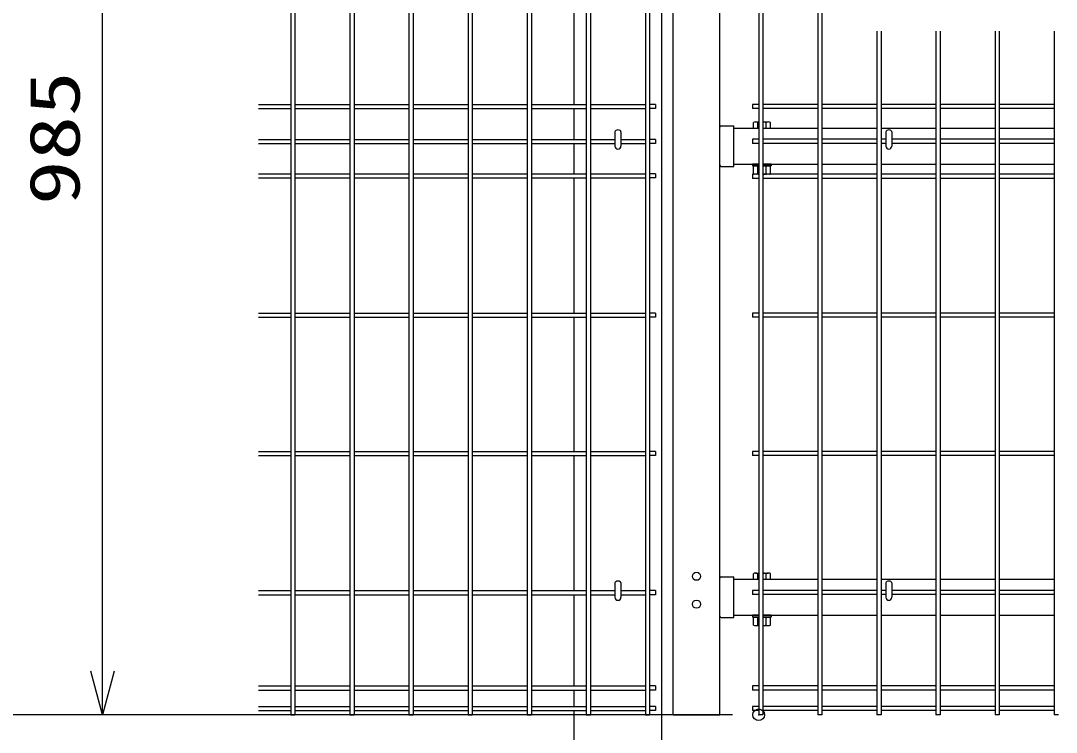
# Model space of a CAD drawing. Units: millimetres, scale not verified. Extents: x -6312 to 6312, y -4455 to 4455.
# Drawn here: x -5219 to -4330, y -922 to -311 of the extents above; entities that cross this region are included whole.
import ezdxf
from ezdxf.enums import TextEntityAlignment as Align

# ---------------------------------------------------------------- set-up
doc = ezdxf.new("R2010")
doc.units = ezdxf.units.MM
doc.header["$LTSCALE"] = 20
doc.header["$PDMODE"] = 32
doc.header["$PDSIZE"] = 10
for name, color, linetype, lineweight in [('0-2_0', 7, 'Continuous', 25), ('0-4_LAYER05', 4, 'Continuous', 25), ('0-6_実線', 7, 'Continuous', 25)]:
    doc.layers.add(name, color=color, linetype=linetype, lineweight=lineweight)
doc.layers.add('0-3_DEFPOINTS', color=7, linetype='Continuous')
doc.styles.add('ＭＳ ゴシック', font='')
doc.styles.get('ＭＳ ゴシック').set_extended_font_data('MS Gothic')

# ---------------------------------------------------------------- blocks, each defined once
blk = doc.blocks.new('_Open30')
at = {"layer": '0-2_0', "color": 2}
blk.add_line((0, 0), (-20, 0), dxfattribs=at)
blk.add_lwpolyline([(-20, 5.36), (0, 0), (-20, -5.36)], dxfattribs=at)

msp = doc.modelspace()

# ---------------------------------------------------------------- linework, layer by layer
at = {"layer": '0-2_0'}
for p, q in [((-4618.8, -907.3), (-4618.8, 1174.7)), ((-4668.8, 244.92), (-4668.8, -1237.34)), ((-4658.8, -907.3), (-4658.8, 244.92)), ((-4743.8, -383.04), (-4743.8, -267.84)), ((-4743.8, -413.04), (-4743.8, -386.64)), ((-4589.88, -403.3), (-4589.88, -398.62)), ((-4588.06, -398.08), (-4585.39, -398.08)), ((-4586.24, -403.3), (-4586.24, -398.62)), ((-4581.79, -398.08), (-4577.15, -398.08)), ((-4578.97, -403.3), (-4578.97, -398.62)), ((-4575.33, -403.3), (-4575.33, -398.62)), ((-4708.9, -406.55), (-4708.9, -418.83)), ((-4703.7, -406.55), (-4703.7, -418.83)), ((-4618.8, -435.05), (-4618.8, -402.55)), ((-4617.6, -401.35), (-4606.8, -401.35)), ((-4606.8, -403.3), (-4585.39, -403.3)), ((-4589.88, -403.3), (-4585.39, -403.3)), ((-4581.79, -403.3), (-4534.62, -403.3)), ((-4581.79, -403.3), (-4575.33, -403.3)), ((-4531.02, -403.3), (-4483.85, -403.3)), ((-4480.25, -403.3), (-4433.08, -403.3)), ((-4476.17, -406.52), (-4476.17, -418.8)), ((-4470.97, -406.52), (-4470.97, -418.8)), ((-4429.48, -403.3), (-4382.31, -403.3)), ((-4378.71, -403.3), (-4331.54, -403.3)), ((-4743.8, -442.54), (-4743.8, -416.64)), ((-4606.8, -434.3), (-4585.39, -434.3)), ((-4581.79, -434.3), (-4534.62, -434.3)), ((-4531.02, -434.3), (-4483.85, -434.3)), ((-4480.25, -434.3), (-4433.08, -434.3)), ((-4429.48, -434.3), (-4382.31, -434.3)), ((-4378.71, -434.3), (-4331.54, -434.3)), ((-4589.88, -435.9), (-4585.39, -435.9)), ((-4589.88, -442.69), (-4589.88, -435.9)), ((-4586.24, -442.69), (-4586.24, -435.9)), ((-4581.79, -435.9), (-4575.33, -435.9)), ((-4578.97, -442.69), (-4578.97, -435.9)), ((-4575.33, -442.69), (-4575.33, -435.9)), ((-4743.8, -562.24), (-4743.8, -446.14)), ((-4743.8, -681.04), (-4743.8, -565.84)), ((-4743.8, -800.54), (-4743.8, -684.64)), ((-4618.8, -822.55), (-4618.8, -790.05)), ((-4617.6, -788.85), (-4606.8, -788.85)), ((-4606.8, -790.8), (-4585.39, -790.8)), ((-4589.88, -790.8), (-4589.88, -786.12)), ((-4589.88, -790.8), (-4585.39, -790.8)), ((-4588.06, -785.58), (-4585.39, -785.58)), ((-4586.24, -790.8), (-4586.24, -786.12)), ((-4581.79, -785.58), (-4577.15, -785.58)), ((-4581.79, -790.8), (-4534.62, -790.8)), ((-4581.79, -790.8), (-4575.33, -790.8)), ((-4578.97, -790.8), (-4578.97, -786.12)), ((-4575.33, -790.8), (-4575.33, -786.12)), ((-4531.02, -790.8), (-4483.85, -790.8)), ((-4480.25, -790.8), (-4433.08, -790.8)), ((-4429.48, -790.8), (-4382.31, -790.8)), ((-4378.71, -790.8), (-4331.54, -790.8)), ((-4708.9, -794.06), (-4708.9, -806.34)), ((-4703.7, -794.06), (-4703.7, -806.34)), ((-4476.17, -794.02), (-4476.17, -806.3)), ((-4470.97, -794.02), (-4470.97, -806.3)), ((-4743.8, -882.51), (-4743.8, -804.14)), ((-4606.8, -821.8), (-4585.39, -821.8)), ((-4589.88, -823.4), (-4585.39, -823.4)), ((-4589.88, -830.19), (-4589.88, -823.4)), ((-4586.24, -830.19), (-4586.24, -823.4)), ((-4581.79, -821.8), (-4534.62, -821.8)), ((-4581.79, -823.4), (-4575.33, -823.4)), ((-4578.97, -830.19), (-4578.97, -823.4)), ((-4575.33, -830.19), (-4575.33, -823.4)), ((-4531.02, -821.8), (-4483.85, -821.8)), ((-4480.25, -821.8), (-4433.08, -821.8)), ((-4429.48, -821.8), (-4382.31, -821.8)), ((-4378.71, -821.8), (-4331.54, -821.8)), ((-4588.06, -830.72), (-4585.39, -830.72)), ((-4581.79, -830.72), (-4577.15, -830.72)), ((-4743.8, -900.14), (-4743.8, -886.11)), ((-4743.8, -1237.34), (-4743.8, -903.74)), ((-4658.8, -907.3), (-4618.8, -907.3))]:
    msp.add_line(p, q, dxfattribs=at)
at = {"layer": '0-2_0', "color": 2}
msp.add_line((-5149.05, -869.8), (-5149.05, 40.2), dxfattribs=at)
at = {"layer": '0-2_0', "color": 4}
for p, q in [((-4590.59, -383), (-4590.59, -386.6)), ((-4590.59, -413), (-4590.59, -416.6)), ((-4590.59, -443), (-4590.59, -446.6)), ((-4590.59, -562.2), (-4590.59, -565.8)), ((-4590.59, -681), (-4590.59, -684.6)), ((-4590.59, -800.5), (-4590.59, -804.1)), ((-4590.59, -882.48), (-4590.59, -886.08)), ((-4590.59, -900.1), (-4590.59, -903.7))]:
    msp.add_line(p, q, dxfattribs=at)
at = {"layer": '0-2_0', "color": 1}
for q in [(-5295.23, -907.3), (-5295.23, -907.3), (-5164.05, -907.3)]:
    msp.add_line((-4607.89, -907.3), q, dxfattribs=at)
at = {"layer": '0-2_0'}
for points in [[(-4617.6, -436.25), (-4606.8, -436.25), (-4606.8, -401.35)], [(-4617.6, -823.75), (-4606.8, -823.75), (-4606.8, -788.85)]]:
    msp.add_lwpolyline(points, dxfattribs=at)
for centre in [(-4638.8, -788.3), (-4638.8, -812.3)]:
    msp.add_circle(centre, 3.5, dxfattribs=at)
for centre, radius, start, end in [((-4588.06, -401.43), 3.35, 57.13278, 122.86722), ((-4582.6, -410.68), 12.6, 102.76508, 106.77865), ((-4582.6, -410.68), 12.6, 73.22135, 86.28484), ((-4577.15, -401.43), 3.35, 57.13278, 122.86722), ((-4617.6, -402.55), 1.2, 90, 180), ((-4706.3, -418.83), 2.6, 180, 0), ((-4473.57, -418.8), 2.6, 180, 0), ((-4617.6, -435.05), 1.2, 180, 270), ((-4588.06, -439.87), 3.35, 237.13278, 248.99588), ((-4588.06, -439.87), 3.35, 291.00412, 302.86722), ((-4582.6, -430.63), 12.6, 253.22135, 257.23492), ((-4582.6, -430.63), 12.6, 273.71516, 286.77865), ((-4577.15, -439.87), 3.35, 237.13278, 248.99588), ((-4577.15, -439.87), 3.35, 291.00412, 302.86722), ((-4617.6, -790.05), 1.2, 90, 180), ((-4588.06, -788.93), 3.35, 57.13278, 122.86722), ((-4582.6, -798.18), 12.6, 102.76508, 106.77865), ((-4582.6, -798.18), 12.6, 73.22135, 86.28484), ((-4577.15, -788.93), 3.35, 57.13278, 122.86722), ((-4706.3, -806.34), 2.6, 180, 0), ((-4473.57, -806.3), 2.6, 180, 0), ((-4617.6, -822.55), 1.2, 180, 270), ((-4588.06, -827.37), 3.35, 237.13278, 302.86722), ((-4582.6, -818.13), 12.6, 253.22135, 257.23492), ((-4582.6, -818.13), 12.6, 273.71516, 286.77865), ((-4577.15, -827.37), 3.35, 237.13278, 302.86722)]:
    msp.add_arc(centre, radius, start, end, dxfattribs=at)
for centre in [(-4706.3, -406.55), (-4473.57, -406.52), (-4706.3, -794.06), (-4473.57, -794.02)]:
    msp.add_ellipse(centre, major_axis=(-2.6, 0), ratio=0.601815, start_param=3.141593, end_param=6.283185, dxfattribs=at)
at = {"layer": '0-3_DEFPOINTS'}
msp.add_point((-4585.39, -907.3), dxfattribs=at)
at = {"layer": '0-4_LAYER05'}
for p, q in [((-4987.34, 77.66), (-4987.34, -907.34)), ((-4983.74, 77.66), (-4983.74, -907.34)), ((-4784.26, 77.66), (-4784.26, -907.34)), ((-4780.66, 77.66), (-4780.66, -907.34)), ((-4733.49, 77.66), (-4733.49, -907.34)), ((-4729.89, 77.66), (-4729.89, -907.34)), ((-4585.39, 77.7), (-4585.39, -907.3)), ((-4581.79, 77.7), (-4581.79, -907.3)), ((-4534.62, 77.7), (-4534.62, -907.3)), ((-4531.02, 77.7), (-4531.02, -907.3)), ((-4936.57, -21.21), (-4936.57, -907.34)), ((-4932.97, -21.21), (-4932.97, -907.34)), ((-4885.8, -21.21), (-4885.8, -907.34)), ((-4882.2, -21.21), (-4882.2, -907.34)), ((-4835.03, -21.21), (-4835.03, -907.34)), ((-4831.43, -21.21), (-4831.43, -907.34)), ((-4682.72, -25.54), (-4682.72, -410.44)), ((-4679.1, -25.54), (-4679.12, -410.44)), ((-4483.85, -320.17), (-4483.85, -907.3)), ((-4480.25, -320.17), (-4480.25, -907.3)), ((-4433.08, -320.17), (-4433.08, -907.3)), ((-4429.48, -320.17), (-4429.48, -907.3)), ((-4382.31, -320.17), (-4382.31, -907.3)), ((-4378.71, -320.17), (-4378.71, -907.3)), ((-4331.54, -320.17), (-4331.54, -907.3)), ((-5015, -383.04), (-4987.34, -383.04)), ((-5015, -386.64), (-4987.34, -386.64)), ((-4983.74, -383.04), (-4936.57, -383.04)), ((-4983.74, -386.64), (-4936.57, -386.64)), ((-4932.97, -383.04), (-4885.8, -383.04)), ((-4932.97, -386.64), (-4885.8, -386.64)), ((-4882.2, -383.04), (-4835.03, -383.04)), ((-4882.2, -386.64), (-4835.03, -386.64)), ((-4831.43, -383.04), (-4784.26, -383.04)), ((-4831.43, -386.64), (-4784.26, -386.64)), ((-4780.66, -383.04), (-4733.49, -383.04)), ((-4780.66, -386.64), (-4733.49, -386.64)), ((-4729.89, -383.04), (-4682.72, -383.04)), ((-4729.89, -386.64), (-4682.72, -386.64)), ((-4673.9, -383.04), (-4679.1, -383.04)), ((-4673.9, -383.04), (-4679.1, -383.04)), ((-4673.9, -386.64), (-4679.1, -386.64)), ((-4673.9, -383.04), (-4673.9, -386.64)), ((-4585.39, -383), (-4590.59, -383)), ((-4585.39, -386.6), (-4590.59, -386.6)), ((-4534.62, -383), (-4581.79, -383)), ((-4534.62, -386.6), (-4581.79, -386.6)), ((-4483.85, -383), (-4531.02, -383)), ((-4483.85, -386.6), (-4531.02, -386.6)), ((-4433.08, -383), (-4480.25, -383)), ((-4433.08, -386.6), (-4480.25, -386.6)), ((-4382.31, -383), (-4429.48, -383)), ((-4382.31, -386.6), (-4429.48, -386.6)), ((-4331.54, -383), (-4378.71, -383)), ((-4331.54, -386.6), (-4378.71, -386.6)), ((-5015, -413.04), (-4987.34, -413.04)), ((-5015, -416.64), (-4987.34, -416.64)), ((-4983.74, -413.04), (-4936.57, -413.04)), ((-4983.74, -416.64), (-4936.57, -416.64)), ((-4932.97, -413.04), (-4885.8, -413.04)), ((-4932.97, -416.64), (-4885.8, -416.64)), ((-4882.2, -413.04), (-4835.03, -413.04)), ((-4882.2, -416.64), (-4835.03, -416.64)), ((-4831.43, -413.04), (-4784.26, -413.04)), ((-4831.43, -416.64), (-4784.26, -416.64)), ((-4780.66, -413.04), (-4733.49, -413.04)), ((-4780.66, -416.64), (-4733.49, -416.64)), ((-4729.89, -413.04), (-4708.9, -413.04)), ((-4729.89, -416.64), (-4708.9, -416.64)), ((-4703.7, -413.04), (-4682.72, -413.04)), ((-4703.7, -416.64), (-4682.72, -416.64)), ((-4682.72, -410.44), (-4682.72, -800.54)), ((-4679.12, -410.44), (-4679.1, -800.54)), ((-4673.9, -413.04), (-4679.1, -413.04)), ((-4673.9, -413.04), (-4679.1, -413.04)), ((-4673.9, -416.64), (-4679.1, -416.64)), ((-4673.9, -416.64), (-4679.1, -416.64)), ((-4673.9, -413.04), (-4673.9, -416.64)), ((-4673.9, -413.04), (-4673.9, -416.64)), ((-4585.39, -413), (-4590.59, -413)), ((-4585.39, -416.6), (-4590.59, -416.6)), ((-4534.62, -413), (-4581.79, -413)), ((-4534.62, -416.6), (-4581.79, -416.6)), ((-4483.85, -413), (-4531.02, -413)), ((-4483.85, -416.6), (-4531.02, -416.6)), ((-4476.17, -413), (-4480.25, -413)), ((-4476.17, -416.6), (-4480.25, -416.6)), ((-4433.08, -413), (-4470.97, -413)), ((-4433.08, -416.6), (-4470.97, -416.6)), ((-4382.31, -413), (-4429.48, -413)), ((-4382.31, -416.6), (-4429.48, -416.6)), ((-4331.54, -413), (-4378.71, -413)), ((-4331.54, -416.6), (-4378.71, -416.6)), ((-5015, -442.54), (-4987.34, -442.54)), ((-4983.74, -442.54), (-4936.57, -442.54)), ((-4932.97, -442.54), (-4885.8, -442.54)), ((-4882.2, -442.54), (-4835.03, -442.54)), ((-4831.43, -442.54), (-4784.26, -442.54)), ((-4780.66, -442.54), (-4733.49, -442.54)), ((-4729.89, -442.54), (-4682.72, -442.54)), ((-4673.9, -442.54), (-4679.1, -442.54)), ((-4673.9, -442.54), (-4673.9, -446.14)), ((-4585.39, -443), (-4590.59, -443)), ((-4534.62, -443), (-4581.79, -443)), ((-4483.85, -443), (-4531.02, -443)), ((-4433.08, -443), (-4480.25, -443)), ((-4382.31, -443), (-4429.48, -443)), ((-4331.54, -443), (-4378.71, -443)), ((-5015, -446.14), (-4987.34, -446.14)), ((-4983.74, -446.14), (-4936.57, -446.14)), ((-4932.97, -446.14), (-4885.8, -446.14)), ((-4882.2, -446.14), (-4835.03, -446.14)), ((-4831.43, -446.14), (-4784.26, -446.14)), ((-4780.66, -446.14), (-4733.49, -446.14)), ((-4729.89, -446.14), (-4682.72, -446.14)), ((-4673.9, -446.14), (-4679.1, -446.14)), ((-4585.39, -446.6), (-4590.59, -446.6)), ((-4534.62, -446.6), (-4581.79, -446.6)), ((-4483.85, -446.6), (-4531.02, -446.6)), ((-4433.08, -446.6), (-4480.25, -446.6)), ((-4382.31, -446.6), (-4429.48, -446.6)), ((-4331.54, -446.6), (-4378.71, -446.6)), ((-5015, -562.24), (-4987.34, -562.24)), ((-5015, -565.84), (-4987.34, -565.84)), ((-4983.74, -562.24), (-4936.57, -562.24)), ((-4983.74, -565.84), (-4936.57, -565.84)), ((-4932.97, -562.24), (-4885.8, -562.24)), ((-4932.97, -565.84), (-4885.8, -565.84)), ((-4882.2, -562.24), (-4835.03, -562.24)), ((-4882.2, -565.84), (-4835.03, -565.84)), ((-4831.43, -562.24), (-4784.26, -562.24)), ((-4831.43, -565.84), (-4784.26, -565.84)), ((-4780.66, -562.24), (-4733.49, -562.24)), ((-4780.66, -565.84), (-4733.49, -565.84)), ((-4729.89, -562.24), (-4682.72, -562.24)), ((-4729.89, -565.84), (-4682.72, -565.84)), ((-4673.9, -562.24), (-4679.1, -562.24)), ((-4673.9, -565.84), (-4679.1, -565.84)), ((-4673.9, -562.24), (-4673.9, -565.84)), ((-4585.39, -562.2), (-4590.59, -562.2)), ((-4585.39, -565.8), (-4590.59, -565.8)), ((-4534.62, -562.2), (-4581.79, -562.2)), ((-4534.62, -565.8), (-4581.79, -565.8)), ((-4483.85, -562.2), (-4531.02, -562.2)), ((-4483.85, -565.8), (-4531.02, -565.8)), ((-4433.08, -562.2), (-4480.25, -562.2)), ((-4433.08, -565.8), (-4480.25, -565.8)), ((-4382.31, -562.2), (-4429.48, -562.2)), ((-4382.31, -565.8), (-4429.48, -565.8)), ((-4331.54, -562.2), (-4378.71, -562.2)), ((-4331.54, -565.8), (-4378.71, -565.8)), ((-5015, -681.04), (-4987.34, -681.04)), ((-5015, -684.64), (-4987.34, -684.64)), ((-4983.74, -681.04), (-4936.57, -681.04)), ((-4983.74, -684.64), (-4936.57, -684.64)), ((-4932.97, -681.04), (-4885.8, -681.04)), ((-4932.97, -684.64), (-4885.8, -684.64)), ((-4882.2, -681.04), (-4835.03, -681.04)), ((-4882.2, -684.64), (-4835.03, -684.64)), ((-4831.43, -681.04), (-4784.26, -681.04)), ((-4831.43, -684.64), (-4784.26, -684.64)), ((-4780.66, -681.04), (-4733.49, -681.04)), ((-4780.66, -684.64), (-4733.49, -684.64)), ((-4729.89, -681.04), (-4682.72, -681.04)), ((-4729.89, -684.64), (-4682.72, -684.64)), ((-4673.9, -681.04), (-4679.1, -681.04)), ((-4673.9, -684.64), (-4679.1, -684.64)), ((-4673.9, -681.04), (-4673.9, -684.64)), ((-4585.39, -681), (-4590.59, -681)), ((-4585.39, -684.6), (-4590.59, -684.6)), ((-4534.62, -681), (-4581.79, -681)), ((-4534.62, -684.6), (-4581.79, -684.6)), ((-4483.85, -681), (-4531.02, -681)), ((-4483.85, -684.6), (-4531.02, -684.6)), ((-4433.08, -681), (-4480.25, -681)), ((-4433.08, -684.6), (-4480.25, -684.6)), ((-4382.31, -681), (-4429.48, -681)), ((-4382.31, -684.6), (-4429.48, -684.6)), ((-4331.54, -681), (-4378.71, -681)), ((-4331.54, -684.6), (-4378.71, -684.6)), ((-5015, -800.54), (-4987.34, -800.54)), ((-4983.74, -800.54), (-4936.57, -800.54)), ((-4932.97, -800.54), (-4885.8, -800.54)), ((-4882.2, -800.54), (-4835.03, -800.54)), ((-4831.43, -800.54), (-4784.26, -800.54)), ((-4780.66, -800.54), (-4733.49, -800.54)), ((-4729.89, -800.54), (-4708.9, -800.54)), ((-4703.7, -800.54), (-4682.72, -800.54)), ((-4682.72, -800.54), (-4682.72, -907.34)), ((-4679.1, -800.54), (-4679.12, -907.34)), ((-4673.9, -800.54), (-4679.1, -800.54)), ((-4673.9, -800.54), (-4673.9, -804.14)), ((-4585.39, -800.5), (-4590.59, -800.5)), ((-4534.62, -800.5), (-4581.79, -800.5)), ((-4483.85, -800.5), (-4531.02, -800.5)), ((-4476.17, -800.5), (-4480.25, -800.5)), ((-4476.17, -800.5), (-4480.25, -800.5)), ((-4433.08, -800.5), (-4470.97, -800.5)), ((-4382.31, -800.5), (-4429.48, -800.5)), ((-4331.54, -800.5), (-4378.71, -800.5)), ((-5015, -804.14), (-4987.34, -804.14)), ((-4983.74, -804.14), (-4936.57, -804.14)), ((-4932.97, -804.14), (-4885.8, -804.14)), ((-4882.2, -804.14), (-4835.03, -804.14)), ((-4831.43, -804.14), (-4784.26, -804.14)), ((-4780.66, -804.14), (-4733.49, -804.14)), ((-4729.89, -804.14), (-4708.9, -804.14)), ((-4703.7, -804.14), (-4682.72, -804.14)), ((-4673.9, -804.14), (-4679.1, -804.14)), ((-4585.39, -804.1), (-4590.59, -804.1)), ((-4534.62, -804.1), (-4581.79, -804.1)), ((-4483.85, -804.1), (-4531.02, -804.1)), ((-4476.17, -804.1), (-4480.25, -804.1)), ((-4476.17, -804.1), (-4480.25, -804.1)), ((-4433.08, -804.1), (-4470.97, -804.1)), ((-4382.31, -804.1), (-4429.48, -804.1)), ((-4331.54, -804.1), (-4378.71, -804.1)), ((-5015, -882.51), (-4987.34, -882.51)), ((-5015, -886.11), (-4987.34, -886.11)), ((-4983.74, -882.51), (-4936.57, -882.51)), ((-4983.74, -886.11), (-4936.57, -886.11)), ((-4932.97, -882.51), (-4885.8, -882.51)), ((-4932.97, -886.11), (-4885.8, -886.11)), ((-4882.2, -882.51), (-4835.03, -882.51)), ((-4882.2, -886.11), (-4835.03, -886.11)), ((-4831.43, -882.51), (-4784.26, -882.51)), ((-4831.43, -886.11), (-4784.26, -886.11)), ((-4780.66, -882.51), (-4733.49, -882.51)), ((-4780.66, -886.11), (-4733.49, -886.11)), ((-4729.89, -882.51), (-4682.72, -882.51)), ((-4729.89, -886.11), (-4682.72, -886.11)), ((-4673.9, -882.51), (-4679.1, -882.51)), ((-4673.9, -886.11), (-4679.1, -886.11)), ((-4673.9, -882.51), (-4673.9, -886.11)), ((-4585.39, -882.48), (-4590.59, -882.48)), ((-4585.39, -886.08), (-4590.59, -886.08)), ((-4534.62, -882.48), (-4581.79, -882.48)), ((-4534.62, -886.08), (-4581.79, -886.08)), ((-4483.85, -882.48), (-4531.02, -882.48)), ((-4483.85, -886.08), (-4531.02, -886.08)), ((-4433.08, -882.48), (-4480.25, -882.48)), ((-4433.08, -886.08), (-4480.25, -886.08)), ((-4382.31, -882.48), (-4429.48, -882.48)), ((-4382.31, -886.08), (-4429.48, -886.08)), ((-4331.54, -882.48), (-4378.71, -882.48)), ((-4331.54, -886.08), (-4378.71, -886.08)), ((-5015, -900.14), (-4987.34, -900.14)), ((-5015, -903.74), (-4987.34, -903.74)), ((-4983.74, -900.14), (-4936.57, -900.14)), ((-4983.74, -903.74), (-4936.57, -903.74)), ((-4932.97, -900.14), (-4885.8, -900.14)), ((-4932.97, -903.74), (-4885.8, -903.74)), ((-4882.2, -900.14), (-4835.03, -900.14)), ((-4882.2, -903.74), (-4835.03, -903.74)), ((-4831.43, -900.14), (-4784.26, -900.14)), ((-4831.43, -903.74), (-4784.26, -903.74)), ((-4780.66, -900.14), (-4733.49, -900.14)), ((-4780.66, -903.74), (-4733.49, -903.74)), ((-4729.89, -900.14), (-4682.72, -900.14)), ((-4729.89, -903.74), (-4682.72, -903.74)), ((-4673.9, -900.14), (-4679.1, -900.14)), ((-4673.9, -903.74), (-4679.1, -903.74)), ((-4673.9, -900.14), (-4673.9, -903.74)), ((-4585.39, -900.1), (-4590.59, -900.1)), ((-4585.39, -903.7), (-4590.59, -903.7)), ((-4581.79, -907.3), (-4585.39, -907.3)), ((-4534.62, -900.1), (-4581.79, -900.1)), ((-4534.62, -903.7), (-4581.79, -903.7)), ((-4531.02, -907.3), (-4534.62, -907.3)), ((-4483.85, -900.1), (-4531.02, -900.1)), ((-4483.85, -903.7), (-4531.02, -903.7)), ((-4480.25, -907.3), (-4483.85, -907.3)), ((-4433.08, -900.1), (-4480.25, -900.1)), ((-4433.08, -903.7), (-4480.25, -903.7)), ((-4429.48, -907.3), (-4433.08, -907.3)), ((-4382.31, -900.1), (-4429.48, -900.1)), ((-4382.31, -903.7), (-4429.48, -903.7)), ((-4378.71, -907.3), (-4382.31, -907.3)), ((-4331.54, -900.1), (-4378.71, -900.1)), ((-4331.54, -903.7), (-4378.71, -903.7)), ((-4327.94, -907.3), (-4331.54, -907.3)), ((-4987.34, -907.34), (-4983.74, -907.34)), ((-4936.57, -907.34), (-4932.97, -907.34)), ((-4885.8, -907.34), (-4882.2, -907.34)), ((-4835.03, -907.34), (-4831.43, -907.34)), ((-4784.26, -907.34), (-4780.66, -907.34)), ((-4733.49, -907.34), (-4729.89, -907.34)), ((-4682.72, -907.34), (-4679.12, -907.34))]:
    msp.add_line(p, q, dxfattribs=at)
msp.add_lwpolyline([(-4673.9, -383.04), (-4673.9, -386.64), (-4679.1, -386.64)], dxfattribs=at)
at = {"layer": '0-6_実線'}
for p, q in [((-4590.6, -434.3), (-4590.6, -435.9)), ((-4585.39, -434.3), (-4590.6, -434.3)), ((-4574.6, -434.3), (-4581.79, -434.3)), ((-4574.6, -434.3), (-4574.6, -435.9)), ((-4585.39, -435.9), (-4590.6, -435.9)), ((-4574.6, -435.9), (-4581.79, -435.9)), ((-4590.6, -821.8), (-4590.6, -823.4)), ((-4585.39, -821.8), (-4590.6, -821.8)), ((-4585.39, -823.4), (-4590.6, -823.4)), ((-4574.6, -821.8), (-4581.79, -821.8)), ((-4574.6, -823.4), (-4581.79, -823.4)), ((-4574.6, -821.8), (-4574.6, -823.4))]:
    msp.add_line(p, q, dxfattribs=at)

# ---------------------------------------------------------------- block references
at = {"layer": '0-2_0', "xscale": 1.875, "yscale": 1.875, "rotation": 270}
msp.add_blockref('_Open30', (-5149.05, -907.3), dxfattribs=at)

# ---------------------------------------------------------------- texts
at = {"layer": '0-2_0', "color": 3, "style": 'ＭＳ ゴシック', "width": 1.3}
msp.add_text('985', height=43.26, rotation=90, dxfattribs=at).set_placement((-5155.73, -469.45), align=Align.BOTTOM_LEFT)

doc.saveas('drawing.dxf')
